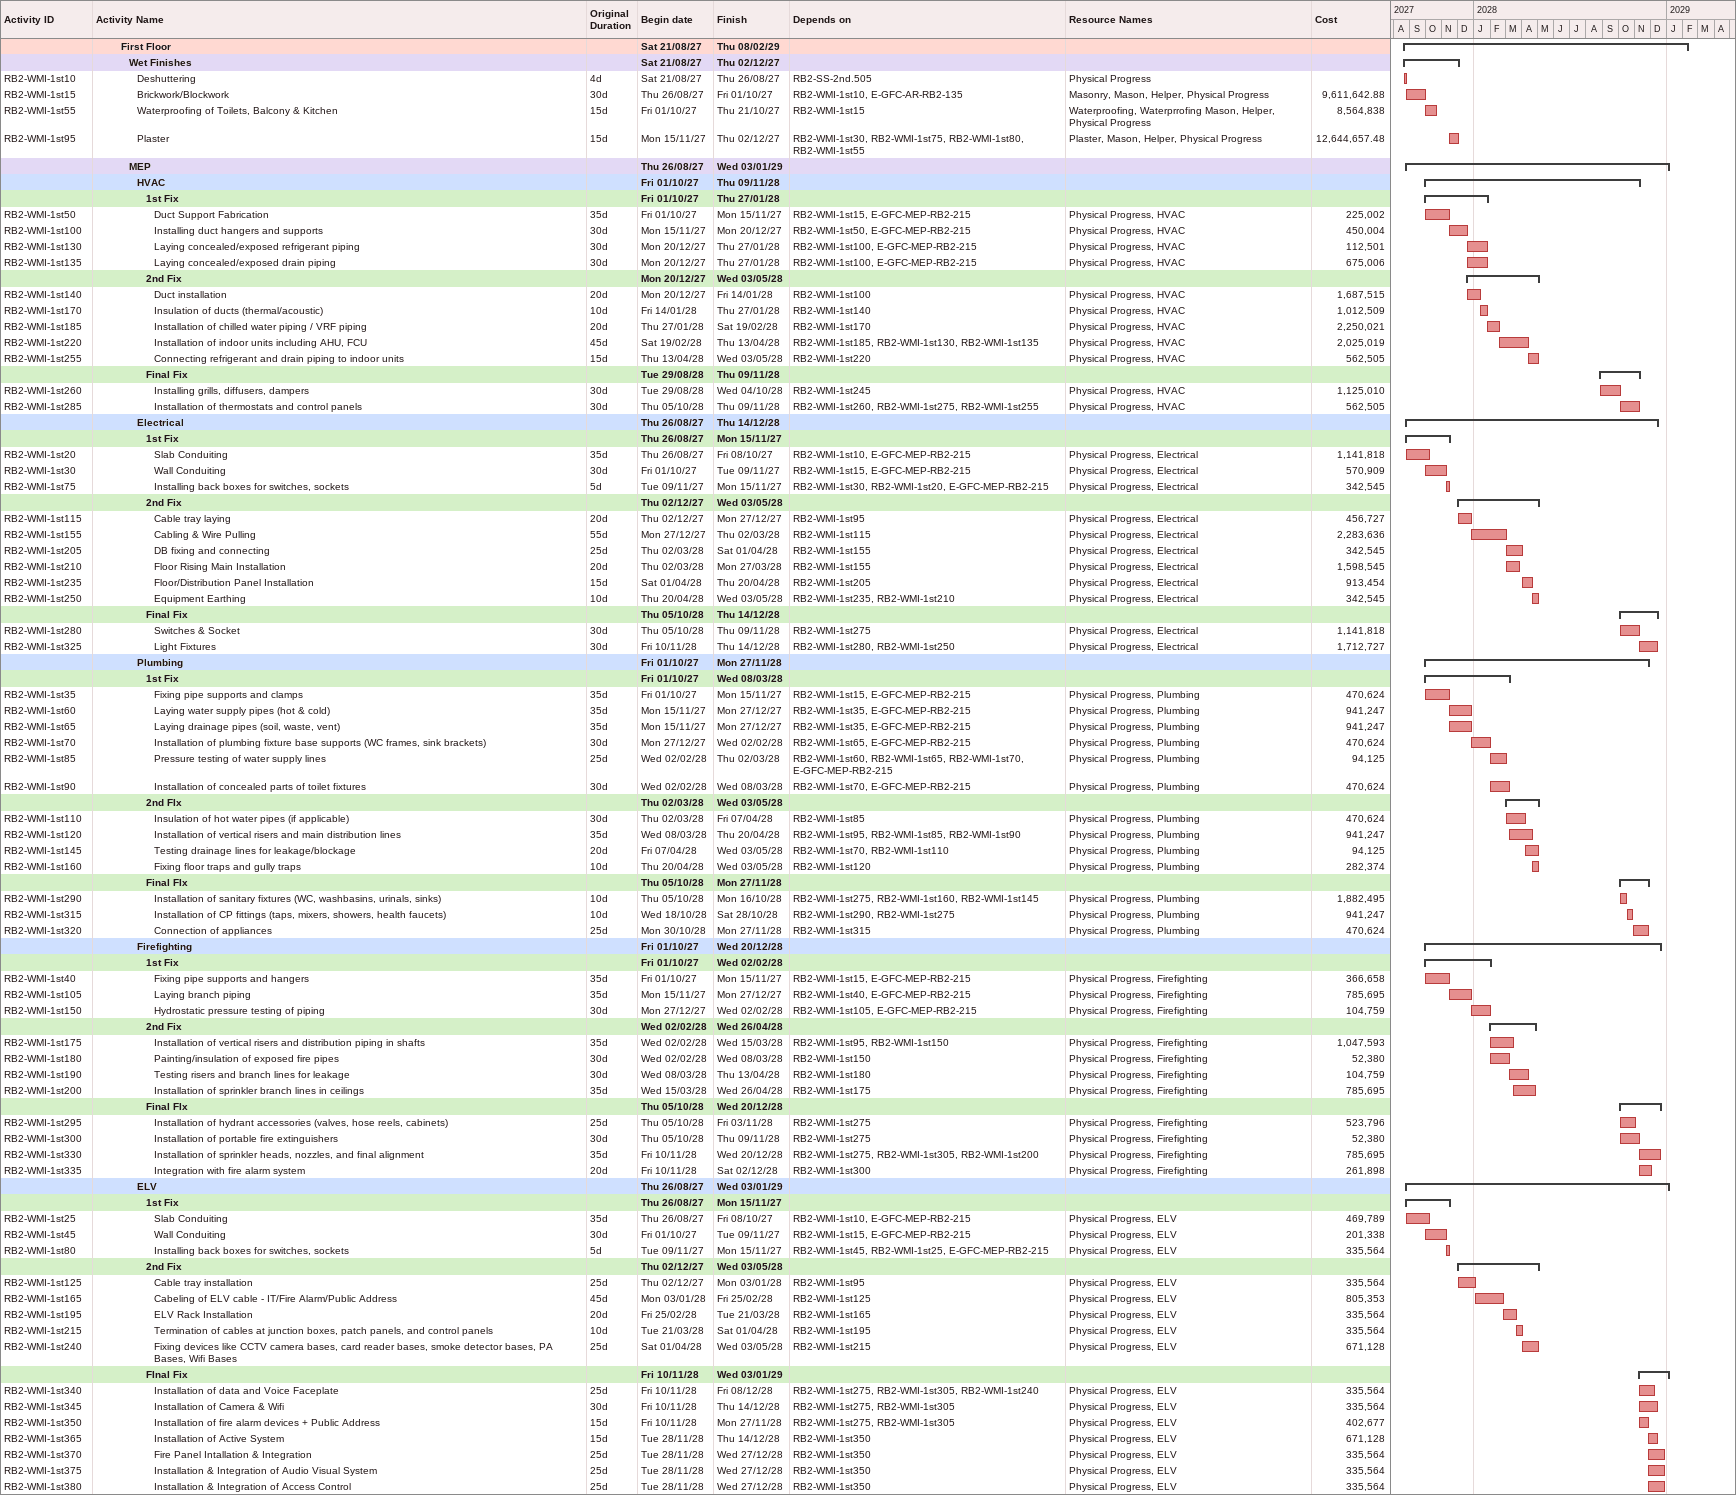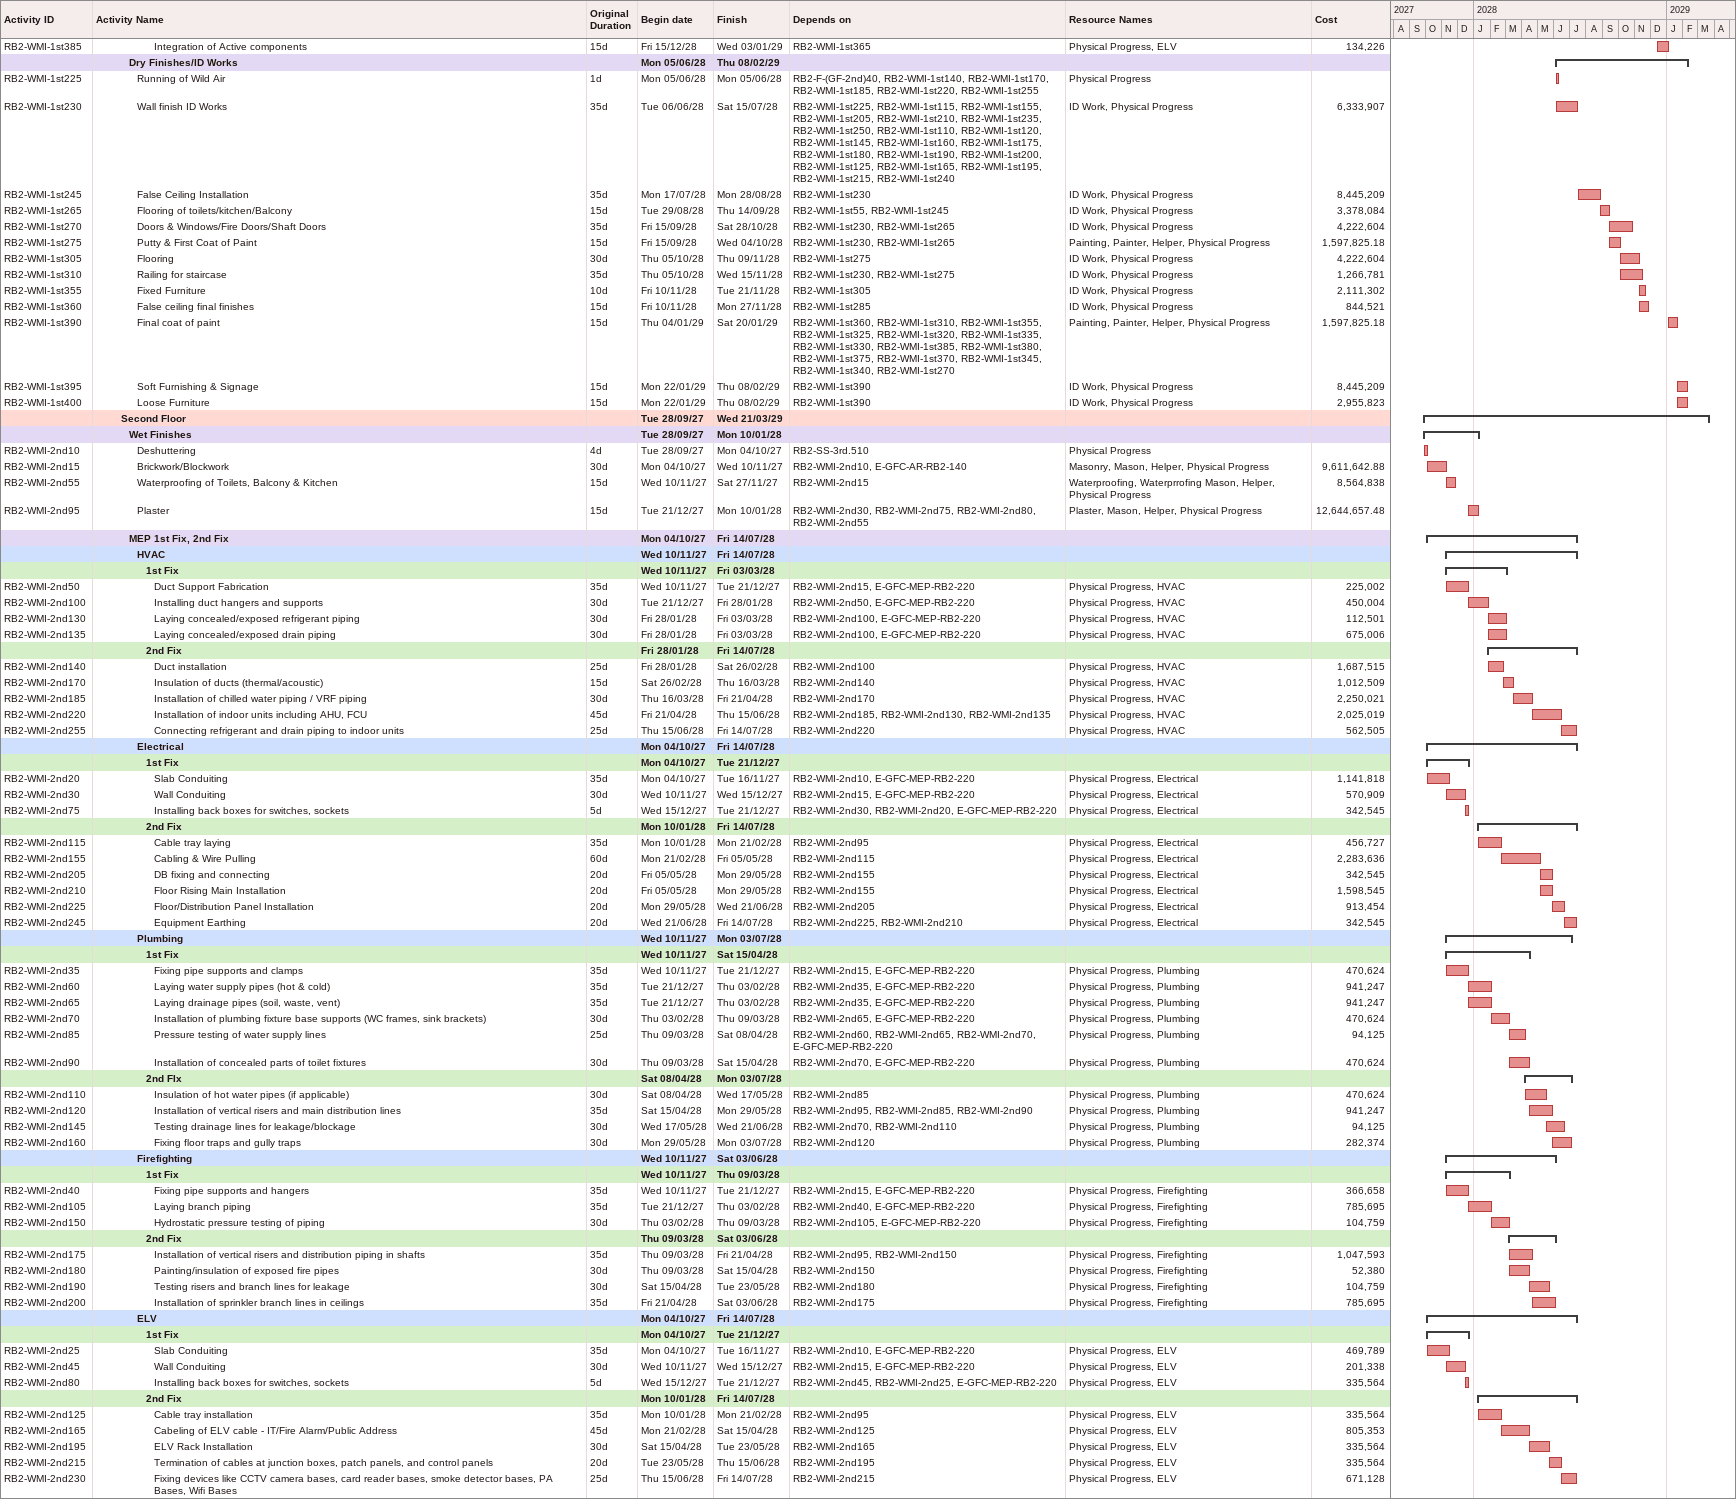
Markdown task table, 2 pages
| ID | Level | Task | Original duration | Start | Finish | Predecessors | Resources | Cost |
|---|---|---|---|---|---|---|---|---|
|  | 4 | **First Floor** |  | 2027-08-21 | 2029-02-08 |  |  |  |
|  | 5 | **Wet Finishes** |  | 2027-08-21 | 2027-12-02 |  |  |  |
| RB2-WMI-1st10 | 6 | Deshuttering | 4d | 2027-08-21 | 2027-08-26 | RB2-SS-2nd.505 | Physical Progress |  |
| RB2-WMI-1st15 | 6 | Brickwork/Blockwork | 30d | 2027-08-26 | 2027-10-01 | RB2-WMI-1st10, E-GFC-AR-RB2-135 | Masonry, Mason, Helper, Physical Progress | 9611642.88 |
| RB2-WMI-1st55 | 6 | Waterproofing of Toilets, Balcony & Kitchen | 15d | 2027-10-01 | 2027-10-21 | RB2-WMI-1st15 | Waterproofing, Waterprrofing Mason, Helper, Physical Progress | 8564838 |
| RB2-WMI-1st95 | 6 | Plaster | 15d | 2027-11-15 | 2027-12-02 | RB2-WMI-1st30, RB2-WMI-1st75, RB2-WMI-1st80, RB2-WMI-1st55 | Plaster, Mason, Helper, Physical Progress | 12644657.48 |
|  | 5 | **MEP** |  | 2027-08-26 | 2029-01-03 |  |  |  |
|  | 6 | **HVAC** |  | 2027-10-01 | 2028-11-09 |  |  |  |
|  | 7 | **1st Fix** |  | 2027-10-01 | 2028-01-27 |  |  |  |
| RB2-WMI-1st50 | 8 | Duct Support Fabrication | 35d | 2027-10-01 | 2027-11-15 | RB2-WMI-1st15, E-GFC-MEP-RB2-215 | Physical Progress, HVAC | 225002 |
| RB2-WMI-1st100 | 8 | Installing duct hangers and supports | 30d | 2027-11-15 | 2027-12-20 | RB2-WMI-1st50, E-GFC-MEP-RB2-215 | Physical Progress, HVAC | 450004 |
| RB2-WMI-1st130 | 8 | Laying concealed/exposed refrigerant piping | 30d | 2027-12-20 | 2028-01-27 | RB2-WMI-1st100, E-GFC-MEP-RB2-215 | Physical Progress, HVAC | 112501 |
| RB2-WMI-1st135 | 8 | Laying concealed/exposed drain piping | 30d | 2027-12-20 | 2028-01-27 | RB2-WMI-1st100, E-GFC-MEP-RB2-215 | Physical Progress, HVAC | 675006 |
|  | 7 | **2nd Fix** |  | 2027-12-20 | 2028-05-03 |  |  |  |
| RB2-WMI-1st140 | 8 | Duct installation | 20d | 2027-12-20 | 2028-01-14 | RB2-WMI-1st100 | Physical Progress, HVAC | 1687515 |
| RB2-WMI-1st170 | 8 | Insulation of ducts (thermal/acoustic) | 10d | 2028-01-14 | 2028-01-27 | RB2-WMI-1st140 | Physical Progress, HVAC | 1012509 |
| RB2-WMI-1st185 | 8 | Installation of chilled water piping / VRF piping | 20d | 2028-01-27 | 2028-02-19 | RB2-WMI-1st170 | Physical Progress, HVAC | 2250021 |
| RB2-WMI-1st220 | 8 | Installation of indoor units including AHU, FCU | 45d | 2028-02-19 | 2028-04-13 | RB2-WMI-1st185, RB2-WMI-1st130, RB2-WMI-1st135 | Physical Progress, HVAC | 2025019 |
| RB2-WMI-1st255 | 8 | Connecting refrigerant and drain piping to indoor units | 15d | 2028-04-13 | 2028-05-03 | RB2-WMI-1st220 | Physical Progress, HVAC | 562505 |
|  | 7 | **Final Fix** |  | 2028-08-29 | 2028-11-09 |  |  |  |
| RB2-WMI-1st260 | 8 | Installing grills, diffusers, dampers | 30d | 2028-08-29 | 2028-10-04 | RB2-WMI-1st245 | Physical Progress, HVAC | 1125010 |
| RB2-WMI-1st285 | 8 | Installation of thermostats and control panels | 30d | 2028-10-05 | 2028-11-09 | RB2-WMI-1st260, RB2-WMI-1st275, RB2-WMI-1st255 | Physical Progress, HVAC | 562505 |
|  | 6 | **Electrical** |  | 2027-08-26 | 2028-12-14 |  |  |  |
|  | 7 | **1st Fix** |  | 2027-08-26 | 2027-11-15 |  |  |  |
| RB2-WMI-1st20 | 8 | Slab Conduiting | 35d | 2027-08-26 | 2027-10-08 | RB2-WMI-1st10, E-GFC-MEP-RB2-215 | Physical Progress, Electrical | 1141818 |
| RB2-WMI-1st30 | 8 | Wall Conduiting | 30d | 2027-10-01 | 2027-11-09 | RB2-WMI-1st15, E-GFC-MEP-RB2-215 | Physical Progress, Electrical | 570909 |
| RB2-WMI-1st75 | 8 | Installing back boxes for switches, sockets | 5d | 2027-11-09 | 2027-11-15 | RB2-WMI-1st30, RB2-WMI-1st20, E-GFC-MEP-RB2-215 | Physical Progress, Electrical | 342545 |
|  | 7 | **2nd Fix** |  | 2027-12-02 | 2028-05-03 |  |  |  |
| RB2-WMI-1st115 | 8 | Cable tray laying | 20d | 2027-12-02 | 2027-12-27 | RB2-WMI-1st95 | Physical Progress, Electrical | 456727 |
| RB2-WMI-1st155 | 8 | Cabling & Wire Pulling | 55d | 2027-12-27 | 2028-03-02 | RB2-WMI-1st115 | Physical Progress, Electrical | 2283636 |
| RB2-WMI-1st205 | 8 | DB fixing and connecting | 25d | 2028-03-02 | 2028-04-01 | RB2-WMI-1st155 | Physical Progress, Electrical | 342545 |
| RB2-WMI-1st210 | 8 | Floor Rising Main Installation | 20d | 2028-03-02 | 2028-03-27 | RB2-WMI-1st155 | Physical Progress, Electrical | 1598545 |
| RB2-WMI-1st235 | 8 | Floor/Distribution Panel Installation | 15d | 2028-04-01 | 2028-04-20 | RB2-WMI-1st205 | Physical Progress, Electrical | 913454 |
| RB2-WMI-1st250 | 8 | Equipment Earthing | 10d | 2028-04-20 | 2028-05-03 | RB2-WMI-1st235, RB2-WMI-1st210 | Physical Progress, Electrical | 342545 |
|  | 7 | **Final Fix** |  | 2028-10-05 | 2028-12-14 |  |  |  |
| RB2-WMI-1st280 | 8 | Switches & Socket | 30d | 2028-10-05 | 2028-11-09 | RB2-WMI-1st275 | Physical Progress, Electrical | 1141818 |
| RB2-WMI-1st325 | 8 | Light Fixtures | 30d | 2028-11-10 | 2028-12-14 | RB2-WMI-1st280, RB2-WMI-1st250 | Physical Progress, Electrical | 1712727 |
|  | 6 | **Plumbing** |  | 2027-10-01 | 2028-11-27 |  |  |  |
|  | 7 | **1st Fix** |  | 2027-10-01 | 2028-03-08 |  |  |  |
| RB2-WMI-1st35 | 8 | Fixing pipe supports and clamps | 35d | 2027-10-01 | 2027-11-15 | RB2-WMI-1st15, E-GFC-MEP-RB2-215 | Physical Progress, Plumbing | 470624 |
| RB2-WMI-1st60 | 8 | Laying water supply pipes (hot & cold) | 35d | 2027-11-15 | 2027-12-27 | RB2-WMI-1st35, E-GFC-MEP-RB2-215 | Physical Progress, Plumbing | 941247 |
| RB2-WMI-1st65 | 8 | Laying drainage pipes (soil, waste, vent) | 35d | 2027-11-15 | 2027-12-27 | RB2-WMI-1st35, E-GFC-MEP-RB2-215 | Physical Progress, Plumbing | 941247 |
| RB2-WMI-1st70 | 8 | Installation of plumbing fixture base supports (WC frames, sink brackets) | 30d | 2027-12-27 | 2028-02-02 | RB2-WMI-1st65, E-GFC-MEP-RB2-215 | Physical Progress, Plumbing | 470624 |
| RB2-WMI-1st85 | 8 | Pressure testing of water supply lines | 25d | 2028-02-02 | 2028-03-02 | RB2-WMI-1st60, RB2-WMI-1st65, RB2-WMI-1st70, E-GFC-MEP-RB2-215 | Physical Progress, Plumbing | 94125 |
| RB2-WMI-1st90 | 8 | Installation of concealed parts of toilet fixtures | 30d | 2028-02-02 | 2028-03-08 | RB2-WMI-1st70, E-GFC-MEP-RB2-215 | Physical Progress, Plumbing | 470624 |
|  | 7 | **2nd FIx** |  | 2028-03-02 | 2028-05-03 |  |  |  |
| RB2-WMI-1st110 | 8 | Insulation of hot water pipes (if applicable) | 30d | 2028-03-02 | 2028-04-07 | RB2-WMI-1st85 | Physical Progress, Plumbing | 470624 |
| RB2-WMI-1st120 | 8 | Installation of vertical risers and main distribution lines | 35d | 2028-03-08 | 2028-04-20 | RB2-WMI-1st95, RB2-WMI-1st85, RB2-WMI-1st90 | Physical Progress, Plumbing | 941247 |
| RB2-WMI-1st145 | 8 | Testing drainage lines for leakage/blockage | 20d | 2028-04-07 | 2028-05-03 | RB2-WMI-1st70, RB2-WMI-1st110 | Physical Progress, Plumbing | 94125 |
| RB2-WMI-1st160 | 8 | Fixing floor traps and gully traps | 10d | 2028-04-20 | 2028-05-03 | RB2-WMI-1st120 | Physical Progress, Plumbing | 282374 |
|  | 7 | **Final FIx** |  | 2028-10-05 | 2028-11-27 |  |  |  |
| RB2-WMI-1st290 | 8 | Installation of sanitary fixtures (WC, washbasins, urinals, sinks) | 10d | 2028-10-05 | 2028-10-16 | RB2-WMI-1st275, RB2-WMI-1st160, RB2-WMI-1st145 | Physical Progress, Plumbing | 1882495 |
| RB2-WMI-1st315 | 8 | Installation of CP fittings (taps, mixers, showers, health faucets) | 10d | 2028-10-18 | 2028-10-28 | RB2-WMI-1st290, RB2-WMI-1st275 | Physical Progress, Plumbing | 941247 |
| RB2-WMI-1st320 | 8 | Connection of appliances | 25d | 2028-10-30 | 2028-11-27 | RB2-WMI-1st315 | Physical Progress, Plumbing | 470624 |
|  | 6 | **Firefighting** |  | 2027-10-01 | 2028-12-20 |  |  |  |
|  | 7 | **1st Fix** |  | 2027-10-01 | 2028-02-02 |  |  |  |
| RB2-WMI-1st40 | 8 | Fixing pipe supports and hangers | 35d | 2027-10-01 | 2027-11-15 | RB2-WMI-1st15, E-GFC-MEP-RB2-215 | Physical Progress, Firefighting | 366658 |
| RB2-WMI-1st105 | 8 | Laying branch piping | 35d | 2027-11-15 | 2027-12-27 | RB2-WMI-1st40, E-GFC-MEP-RB2-215 | Physical Progress, Firefighting | 785695 |
| RB2-WMI-1st150 | 8 | Hydrostatic pressure testing of piping | 30d | 2027-12-27 | 2028-02-02 | RB2-WMI-1st105, E-GFC-MEP-RB2-215 | Physical Progress, Firefighting | 104759 |
|  | 7 | **2nd Fix** |  | 2028-02-02 | 2028-04-26 |  |  |  |
| RB2-WMI-1st175 | 8 | Installation of vertical risers and distribution piping in shafts | 35d | 2028-02-02 | 2028-03-15 | RB2-WMI-1st95, RB2-WMI-1st150 | Physical Progress, Firefighting | 1047593 |
| RB2-WMI-1st180 | 8 | Painting/insulation of exposed fire pipes | 30d | 2028-02-02 | 2028-03-08 | RB2-WMI-1st150 | Physical Progress, Firefighting | 52380 |
| RB2-WMI-1st190 | 8 | Testing risers and branch lines for leakage | 30d | 2028-03-08 | 2028-04-13 | RB2-WMI-1st180 | Physical Progress, Firefighting | 104759 |
| RB2-WMI-1st200 | 8 | Installation of sprinkler branch lines in ceilings | 35d | 2028-03-15 | 2028-04-26 | RB2-WMI-1st175 | Physical Progress, Firefighting | 785695 |
|  | 7 | **Final FIx** |  | 2028-10-05 | 2028-12-20 |  |  |  |
| RB2-WMI-1st295 | 8 | Installation of hydrant accessories (valves, hose reels, cabinets) | 25d | 2028-10-05 | 2028-11-03 | RB2-WMI-1st275 | Physical Progress, Firefighting | 523796 |
| RB2-WMI-1st300 | 8 | Installation of portable fire extinguishers | 30d | 2028-10-05 | 2028-11-09 | RB2-WMI-1st275 | Physical Progress, Firefighting | 52380 |
| RB2-WMI-1st330 | 8 | Installation of sprinkler heads, nozzles, and final alignment | 35d | 2028-11-10 | 2028-12-20 | RB2-WMI-1st275, RB2-WMI-1st305, RB2-WMI-1st200 | Physical Progress, Firefighting | 785695 |
| RB2-WMI-1st335 | 8 | Integration with fire alarm system | 20d | 2028-11-10 | 2028-12-02 | RB2-WMI-1st300 | Physical Progress, Firefighting | 261898 |
|  | 6 | **ELV** |  | 2027-08-26 | 2029-01-03 |  |  |  |
|  | 7 | **1st Fix** |  | 2027-08-26 | 2027-11-15 |  |  |  |
| RB2-WMI-1st25 | 8 | Slab Conduiting | 35d | 2027-08-26 | 2027-10-08 | RB2-WMI-1st10, E-GFC-MEP-RB2-215 | Physical Progress, ELV | 469789 |
| RB2-WMI-1st45 | 8 | Wall Conduiting | 30d | 2027-10-01 | 2027-11-09 | RB2-WMI-1st15, E-GFC-MEP-RB2-215 | Physical Progress, ELV | 201338 |
| RB2-WMI-1st80 | 8 | Installing back boxes for switches, sockets | 5d | 2027-11-09 | 2027-11-15 | RB2-WMI-1st45, RB2-WMI-1st25, E-GFC-MEP-RB2-215 | Physical Progress, ELV | 335564 |
|  | 7 | **2nd Fix** |  | 2027-12-02 | 2028-05-03 |  |  |  |
| RB2-WMI-1st125 | 8 | Cable tray installation | 25d | 2027-12-02 | 2028-01-03 | RB2-WMI-1st95 | Physical Progress, ELV | 335564 |
| RB2-WMI-1st165 | 8 | Cabeling of ELV cable - IT/Fire Alarm/Public Address | 45d | 2028-01-03 | 2028-02-25 | RB2-WMI-1st125 | Physical Progress, ELV | 805353 |
| RB2-WMI-1st195 | 8 | ELV Rack Installation | 20d | 2028-02-25 | 2028-03-21 | RB2-WMI-1st165 | Physical Progress, ELV | 335564 |
| RB2-WMI-1st215 | 8 | Termination of cables at junction boxes, patch panels, and control panels | 10d | 2028-03-21 | 2028-04-01 | RB2-WMI-1st195 | Physical Progress, ELV | 335564 |
| RB2-WMI-1st240 | 8 | Fixing devices like CCTV camera bases, card reader bases, smoke detector bases, PA Bases, Wifi Bases | 25d | 2028-04-01 | 2028-05-03 | RB2-WMI-1st215 | Physical Progress, ELV | 671128 |
|  | 7 | **FInal Fix** |  | 2028-11-10 | 2029-01-03 |  |  |  |
| RB2-WMI-1st340 | 8 | Installation of data and Voice Faceplate | 25d | 2028-11-10 | 2028-12-08 | RB2-WMI-1st275, RB2-WMI-1st305, RB2-WMI-1st240 | Physical Progress, ELV | 335564 |
| RB2-WMI-1st345 | 8 | Installation of Camera & Wifi | 30d | 2028-11-10 | 2028-12-14 | RB2-WMI-1st275, RB2-WMI-1st305 | Physical Progress, ELV | 335564 |
| RB2-WMI-1st350 | 8 | Installation of fire alarm devices + Public Address | 15d | 2028-11-10 | 2028-11-27 | RB2-WMI-1st275, RB2-WMI-1st305 | Physical Progress, ELV | 402677 |
| RB2-WMI-1st365 | 8 | Installation of Active System | 15d | 2028-11-28 | 2028-12-14 | RB2-WMI-1st350 | Physical Progress, ELV | 671128 |
| RB2-WMI-1st370 | 8 | Fire Panel Intallation & Integration | 25d | 2028-11-28 | 2028-12-27 | RB2-WMI-1st350 | Physical Progress, ELV | 335564 |
| RB2-WMI-1st375 | 8 | Installation & Integration of Audio Visual System | 25d | 2028-11-28 | 2028-12-27 | RB2-WMI-1st350 | Physical Progress, ELV | 335564 |
| RB2-WMI-1st380 | 8 | Installation & Integration of Access Control | 25d | 2028-11-28 | 2028-12-27 | RB2-WMI-1st350 | Physical Progress, ELV | 335564 |
| RB2-WMI-1st385 | 8 | Integration of Active components | 15d | 2028-12-15 | 2029-01-03 | RB2-WMI-1st365 | Physical Progress, ELV | 134226 |
|  | 5 | **Dry Finishes/ID Works** |  | 2028-06-05 | 2029-02-08 |  |  |  |
| RB2-WMI-1st225 | 6 | Running of Wild Air | 1d | 2028-06-05 | 2028-06-05 | RB2-F-(GF-2nd)40, RB2-WMI-1st140, RB2-WMI-1st170, RB2-WMI-1st185, RB2-WMI-1st220, RB2-WMI-1st255 | Physical Progress |  |
| RB2-WMI-1st230 | 6 | Wall finish ID Works | 35d | 2028-06-06 | 2028-07-15 | RB2-WMI-1st225, RB2-WMI-1st115, RB2-WMI-1st155, RB2-WMI-1st205, RB2-WMI-1st210, RB2-WMI-1st235, RB2-WMI-1st250, RB2-WMI-1st110, RB2-WMI-1st120, RB2-WMI-1st145, RB2-WMI-1st160, RB2-WMI-1st175, RB2-WMI-1st180, RB2-WMI-1st190, RB2-WMI-1st200, RB2-WMI-1st125, RB2-WMI-1st165, RB2-WMI-1st195, RB2-WMI-1st215, RB2-WMI-1st240 | ID Work, Physical Progress | 6333907 |
| RB2-WMI-1st245 | 6 | False Ceiling Installation | 35d | 2028-07-17 | 2028-08-28 | RB2-WMI-1st230 | ID Work, Physical Progress | 8445209 |
| RB2-WMI-1st265 | 6 | Flooring of toilets/kitchen/Balcony | 15d | 2028-08-29 | 2028-09-14 | RB2-WMI-1st55, RB2-WMI-1st245 | ID Work, Physical Progress | 3378084 |
| RB2-WMI-1st270 | 6 | Doors & Windows/Fire Doors/Shaft Doors | 35d | 2028-09-15 | 2028-10-28 | RB2-WMI-1st230, RB2-WMI-1st265 | ID Work, Physical Progress | 4222604 |
| RB2-WMI-1st275 | 6 | Putty & First Coat of Paint | 15d | 2028-09-15 | 2028-10-04 | RB2-WMI-1st230, RB2-WMI-1st265 | Painting, Painter, Helper, Physical Progress | 1597825.18 |
| RB2-WMI-1st305 | 6 | Flooring | 30d | 2028-10-05 | 2028-11-09 | RB2-WMI-1st275 | ID Work, Physical Progress | 4222604 |
| RB2-WMI-1st310 | 6 | Railing for staircase | 35d | 2028-10-05 | 2028-11-15 | RB2-WMI-1st230, RB2-WMI-1st275 | ID Work, Physical Progress | 1266781 |
| RB2-WMI-1st355 | 6 | Fixed Furniture | 10d | 2028-11-10 | 2028-11-21 | RB2-WMI-1st305 | ID Work, Physical Progress | 2111302 |
| RB2-WMI-1st360 | 6 | False ceiling final finishes | 15d | 2028-11-10 | 2028-11-27 | RB2-WMI-1st285 | ID Work, Physical Progress | 844521 |
| RB2-WMI-1st390 | 6 | Final coat of paint | 15d | 2029-01-04 | 2029-01-20 | RB2-WMI-1st360, RB2-WMI-1st310, RB2-WMI-1st355, RB2-WMI-1st325, RB2-WMI-1st320, RB2-WMI-1st335, RB2-WMI-1st330, RB2-WMI-1st385, RB2-WMI-1st380, RB2-WMI-1st375, RB2-WMI-1st370, RB2-WMI-1st345, RB2-WMI-1st340, RB2-WMI-1st270 | Painting, Painter, Helper, Physical Progress | 1597825.18 |
| RB2-WMI-1st395 | 6 | Soft Furnishing & Signage | 15d | 2029-01-22 | 2029-02-08 | RB2-WMI-1st390 | ID Work, Physical Progress | 8445209 |
| RB2-WMI-1st400 | 6 | Loose Furniture | 15d | 2029-01-22 | 2029-02-08 | RB2-WMI-1st390 | ID Work, Physical Progress | 2955823 |
|  | 4 | **Second Floor** |  | 2027-09-28 | 2029-03-21 |  |  |  |
|  | 5 | **Wet Finishes** |  | 2027-09-28 | 2028-01-10 |  |  |  |
| RB2-WMI-2nd10 | 6 | Deshuttering | 4d | 2027-09-28 | 2027-10-04 | RB2-SS-3rd.510 | Physical Progress |  |
| RB2-WMI-2nd15 | 6 | Brickwork/Blockwork | 30d | 2027-10-04 | 2027-11-10 | RB2-WMI-2nd10, E-GFC-AR-RB2-140 | Masonry, Mason, Helper, Physical Progress | 9611642.88 |
| RB2-WMI-2nd55 | 6 | Waterproofing of Toilets, Balcony & Kitchen | 15d | 2027-11-10 | 2027-11-27 | RB2-WMI-2nd15 | Waterproofing, Waterprrofing Mason, Helper, Physical Progress | 8564838 |
| RB2-WMI-2nd95 | 6 | Plaster | 15d | 2027-12-21 | 2028-01-10 | RB2-WMI-2nd30, RB2-WMI-2nd75, RB2-WMI-2nd80, RB2-WMI-2nd55 | Plaster, Mason, Helper, Physical Progress | 12644657.48 |
|  | 5 | **MEP 1st Fix, 2nd Fix** |  | 2027-10-04 | 2028-07-14 |  |  |  |
|  | 6 | **HVAC** |  | 2027-11-10 | 2028-07-14 |  |  |  |
|  | 7 | **1st Fix** |  | 2027-11-10 | 2028-03-03 |  |  |  |
| RB2-WMI-2nd50 | 8 | Duct Support Fabrication | 35d | 2027-11-10 | 2027-12-21 | RB2-WMI-2nd15, E-GFC-MEP-RB2-220 | Physical Progress, HVAC | 225002 |
| RB2-WMI-2nd100 | 8 | Installing duct hangers and supports | 30d | 2027-12-21 | 2028-01-28 | RB2-WMI-2nd50, E-GFC-MEP-RB2-220 | Physical Progress, HVAC | 450004 |
| RB2-WMI-2nd130 | 8 | Laying concealed/exposed refrigerant piping | 30d | 2028-01-28 | 2028-03-03 | RB2-WMI-2nd100, E-GFC-MEP-RB2-220 | Physical Progress, HVAC | 112501 |
| RB2-WMI-2nd135 | 8 | Laying concealed/exposed drain piping | 30d | 2028-01-28 | 2028-03-03 | RB2-WMI-2nd100, E-GFC-MEP-RB2-220 | Physical Progress, HVAC | 675006 |
|  | 7 | **2nd Fix** |  | 2028-01-28 | 2028-07-14 |  |  |  |
| RB2-WMI-2nd140 | 8 | Duct installation | 25d | 2028-01-28 | 2028-02-26 | RB2-WMI-2nd100 | Physical Progress, HVAC | 1687515 |
| RB2-WMI-2nd170 | 8 | Insulation of ducts (thermal/acoustic) | 15d | 2028-02-26 | 2028-03-16 | RB2-WMI-2nd140 | Physical Progress, HVAC | 1012509 |
| RB2-WMI-2nd185 | 8 | Installation of chilled water piping / VRF piping | 30d | 2028-03-16 | 2028-04-21 | RB2-WMI-2nd170 | Physical Progress, HVAC | 2250021 |
| RB2-WMI-2nd220 | 8 | Installation of indoor units including AHU, FCU | 45d | 2028-04-21 | 2028-06-15 | RB2-WMI-2nd185, RB2-WMI-2nd130, RB2-WMI-2nd135 | Physical Progress, HVAC | 2025019 |
| RB2-WMI-2nd255 | 8 | Connecting refrigerant and drain piping to indoor units | 25d | 2028-06-15 | 2028-07-14 | RB2-WMI-2nd220 | Physical Progress, HVAC | 562505 |
|  | 6 | **Electrical** |  | 2027-10-04 | 2028-07-14 |  |  |  |
|  | 7 | **1st Fix** |  | 2027-10-04 | 2027-12-21 |  |  |  |
| RB2-WMI-2nd20 | 8 | Slab Conduiting | 35d | 2027-10-04 | 2027-11-16 | RB2-WMI-2nd10, E-GFC-MEP-RB2-220 | Physical Progress, Electrical | 1141818 |
| RB2-WMI-2nd30 | 8 | Wall Conduiting | 30d | 2027-11-10 | 2027-12-15 | RB2-WMI-2nd15, E-GFC-MEP-RB2-220 | Physical Progress, Electrical | 570909 |
| RB2-WMI-2nd75 | 8 | Installing back boxes for switches, sockets | 5d | 2027-12-15 | 2027-12-21 | RB2-WMI-2nd30, RB2-WMI-2nd20, E-GFC-MEP-RB2-220 | Physical Progress, Electrical | 342545 |
|  | 7 | **2nd Fix** |  | 2028-01-10 | 2028-07-14 |  |  |  |
| RB2-WMI-2nd115 | 8 | Cable tray laying | 35d | 2028-01-10 | 2028-02-21 | RB2-WMI-2nd95 | Physical Progress, Electrical | 456727 |
| RB2-WMI-2nd155 | 8 | Cabling & Wire Pulling | 60d | 2028-02-21 | 2028-05-05 | RB2-WMI-2nd115 | Physical Progress, Electrical | 2283636 |
| RB2-WMI-2nd205 | 8 | DB fixing and connecting | 20d | 2028-05-05 | 2028-05-29 | RB2-WMI-2nd155 | Physical Progress, Electrical | 342545 |
| RB2-WMI-2nd210 | 8 | Floor Rising Main Installation | 20d | 2028-05-05 | 2028-05-29 | RB2-WMI-2nd155 | Physical Progress, Electrical | 1598545 |
| RB2-WMI-2nd225 | 8 | Floor/Distribution Panel Installation | 20d | 2028-05-29 | 2028-06-21 | RB2-WMI-2nd205 | Physical Progress, Electrical | 913454 |
| RB2-WMI-2nd245 | 8 | Equipment Earthing | 20d | 2028-06-21 | 2028-07-14 | RB2-WMI-2nd225, RB2-WMI-2nd210 | Physical Progress, Electrical | 342545 |
|  | 6 | **Plumbing** |  | 2027-11-10 | 2028-07-03 |  |  |  |
|  | 7 | **1st Fix** |  | 2027-11-10 | 2028-04-15 |  |  |  |
| RB2-WMI-2nd35 | 8 | Fixing pipe supports and clamps | 35d | 2027-11-10 | 2027-12-21 | RB2-WMI-2nd15, E-GFC-MEP-RB2-220 | Physical Progress, Plumbing | 470624 |
| RB2-WMI-2nd60 | 8 | Laying water supply pipes (hot & cold) | 35d | 2027-12-21 | 2028-02-03 | RB2-WMI-2nd35, E-GFC-MEP-RB2-220 | Physical Progress, Plumbing | 941247 |
| RB2-WMI-2nd65 | 8 | Laying drainage pipes (soil, waste, vent) | 35d | 2027-12-21 | 2028-02-03 | RB2-WMI-2nd35, E-GFC-MEP-RB2-220 | Physical Progress, Plumbing | 941247 |
| RB2-WMI-2nd70 | 8 | Installation of plumbing fixture base supports (WC frames, sink brackets) | 30d | 2028-02-03 | 2028-03-09 | RB2-WMI-2nd65, E-GFC-MEP-RB2-220 | Physical Progress, Plumbing | 470624 |
| RB2-WMI-2nd85 | 8 | Pressure testing of water supply lines | 25d | 2028-03-09 | 2028-04-08 | RB2-WMI-2nd60, RB2-WMI-2nd65, RB2-WMI-2nd70, E-GFC-MEP-RB2-220 | Physical Progress, Plumbing | 94125 |
| RB2-WMI-2nd90 | 8 | Installation of concealed parts of toilet fixtures | 30d | 2028-03-09 | 2028-04-15 | RB2-WMI-2nd70, E-GFC-MEP-RB2-220 | Physical Progress, Plumbing | 470624 |
|  | 7 | **2nd FIx** |  | 2028-04-08 | 2028-07-03 |  |  |  |
| RB2-WMI-2nd110 | 8 | Insulation of hot water pipes (if applicable) | 30d | 2028-04-08 | 2028-05-17 | RB2-WMI-2nd85 | Physical Progress, Plumbing | 470624 |
| RB2-WMI-2nd120 | 8 | Installation of vertical risers and main distribution lines | 35d | 2028-04-15 | 2028-05-29 | RB2-WMI-2nd95, RB2-WMI-2nd85, RB2-WMI-2nd90 | Physical Progress, Plumbing | 941247 |
| RB2-WMI-2nd145 | 8 | Testing drainage lines for leakage/blockage | 30d | 2028-05-17 | 2028-06-21 | RB2-WMI-2nd70, RB2-WMI-2nd110 | Physical Progress, Plumbing | 94125 |
| RB2-WMI-2nd160 | 8 | Fixing floor traps and gully traps | 30d | 2028-05-29 | 2028-07-03 | RB2-WMI-2nd120 | Physical Progress, Plumbing | 282374 |
|  | 6 | **Firefighting** |  | 2027-11-10 | 2028-06-03 |  |  |  |
|  | 7 | **1st Fix** |  | 2027-11-10 | 2028-03-09 |  |  |  |
| RB2-WMI-2nd40 | 8 | Fixing pipe supports and hangers | 35d | 2027-11-10 | 2027-12-21 | RB2-WMI-2nd15, E-GFC-MEP-RB2-220 | Physical Progress, Firefighting | 366658 |
| RB2-WMI-2nd105 | 8 | Laying branch piping | 35d | 2027-12-21 | 2028-02-03 | RB2-WMI-2nd40, E-GFC-MEP-RB2-220 | Physical Progress, Firefighting | 785695 |
| RB2-WMI-2nd150 | 8 | Hydrostatic pressure testing of piping | 30d | 2028-02-03 | 2028-03-09 | RB2-WMI-2nd105, E-GFC-MEP-RB2-220 | Physical Progress, Firefighting | 104759 |
|  | 7 | **2nd Fix** |  | 2028-03-09 | 2028-06-03 |  |  |  |
| RB2-WMI-2nd175 | 8 | Installation of vertical risers and distribution piping in shafts | 35d | 2028-03-09 | 2028-04-21 | RB2-WMI-2nd95, RB2-WMI-2nd150 | Physical Progress, Firefighting | 1047593 |
| RB2-WMI-2nd180 | 8 | Painting/insulation of exposed fire pipes | 30d | 2028-03-09 | 2028-04-15 | RB2-WMI-2nd150 | Physical Progress, Firefighting | 52380 |
| RB2-WMI-2nd190 | 8 | Testing risers and branch lines for leakage | 30d | 2028-04-15 | 2028-05-23 | RB2-WMI-2nd180 | Physical Progress, Firefighting | 104759 |
| RB2-WMI-2nd200 | 8 | Installation of sprinkler branch lines in ceilings | 35d | 2028-04-21 | 2028-06-03 | RB2-WMI-2nd175 | Physical Progress, Firefighting | 785695 |
|  | 6 | **ELV** |  | 2027-10-04 | 2028-07-14 |  |  |  |
|  | 7 | **1st Fix** |  | 2027-10-04 | 2027-12-21 |  |  |  |
| RB2-WMI-2nd25 | 8 | Slab Conduiting | 35d | 2027-10-04 | 2027-11-16 | RB2-WMI-2nd10, E-GFC-MEP-RB2-220 | Physical Progress, ELV | 469789 |
| RB2-WMI-2nd45 | 8 | Wall Conduiting | 30d | 2027-11-10 | 2027-12-15 | RB2-WMI-2nd15, E-GFC-MEP-RB2-220 | Physical Progress, ELV | 201338 |
| RB2-WMI-2nd80 | 8 | Installing back boxes for switches, sockets | 5d | 2027-12-15 | 2027-12-21 | RB2-WMI-2nd45, RB2-WMI-2nd25, E-GFC-MEP-RB2-220 | Physical Progress, ELV | 335564 |
|  | 7 | **2nd Fix** |  | 2028-01-10 | 2028-07-14 |  |  |  |
| RB2-WMI-2nd125 | 8 | Cable tray installation | 35d | 2028-01-10 | 2028-02-21 | RB2-WMI-2nd95 | Physical Progress, ELV | 335564 |
| RB2-WMI-2nd165 | 8 | Cabeling of ELV cable - IT/Fire Alarm/Public Address | 45d | 2028-02-21 | 2028-04-15 | RB2-WMI-2nd125 | Physical Progress, ELV | 805353 |
| RB2-WMI-2nd195 | 8 | ELV Rack Installation | 30d | 2028-04-15 | 2028-05-23 | RB2-WMI-2nd165 | Physical Progress, ELV | 335564 |
| RB2-WMI-2nd215 | 8 | Termination of cables at junction boxes, patch panels, and control panels | 20d | 2028-05-23 | 2028-06-15 | RB2-WMI-2nd195 | Physical Progress, ELV | 335564 |
| RB2-WMI-2nd230 | 8 | Fixing devices like CCTV camera bases, card reader bases, smoke detector bases, PA Bases, Wifi Bases | 25d | 2028-06-15 | 2028-07-14 | RB2-WMI-2nd215 | Physical Progress, ELV | 671128 |
